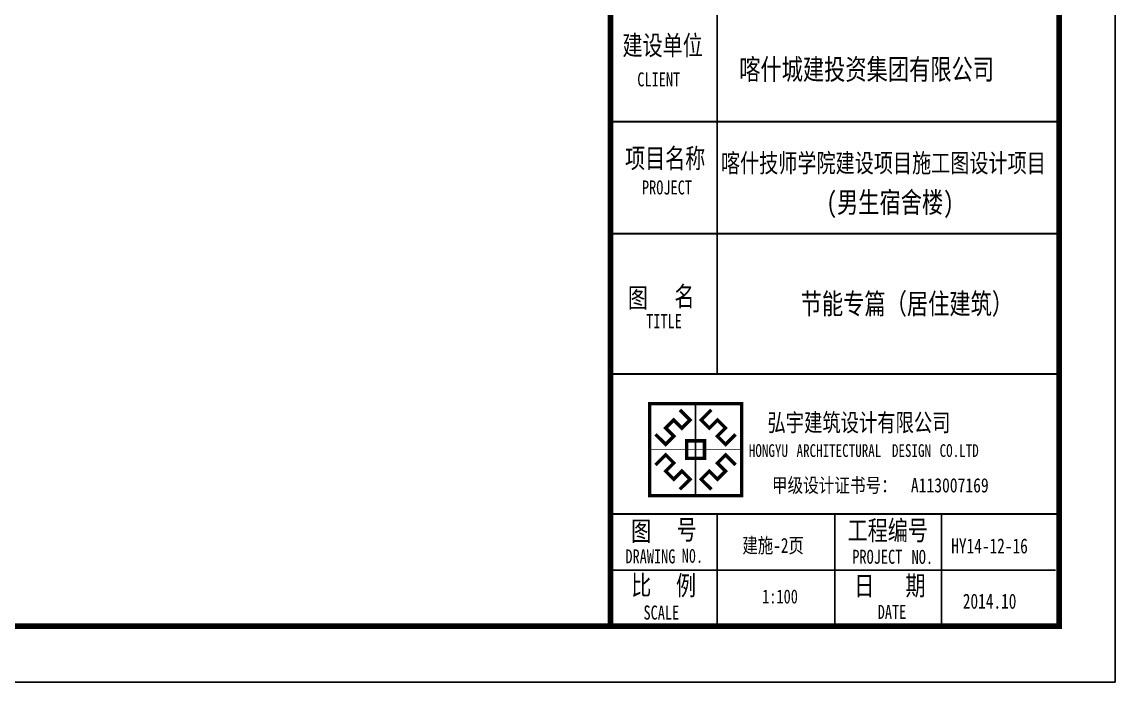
# Model space of a CAD drawing. Extents: x 174641 to 414490, y 73126 to 493158.
# Drawn here: x 239258 to 258758, y 260136 to 271918 of the extents above; entities that cross this region are included whole.
import ezdxf

# ---------------------------------------------------------------- set-up
doc = ezdxf.new("R2010")
doc.units = 0
doc.header["$LTSCALE"] = 1000
doc.header["$MEASUREMENT"] = 0
for name, color, linetype in [('PUB_TITLE', 7, 'Continuous'), ('TK', 126, 'Continuous'), ('TWT_TITLE', 7, 'Continuous')]:
    doc.layers.add(name, color=color, linetype=linetype)
doc.styles.add('-宋体', font='', dxfattribs={"width": 0.8})
doc.styles.add('_TEL_DIM', font='simhei.ttf', dxfattribs={"width": 0.8, "height": 3.5})
doc.styles.get('-宋体').set_extended_font_data('SimSun')

# ---------------------------------------------------------------- blocks, each defined once
blk = doc.blocks.new('logo')
at = {"color": 6}
blk.add_line((1004, 2011), (1004, 0), dxfattribs=at)
at = {"color": 6, "const_width": 74.6}
for points in [[(0, 2011), (2008, 2011), (2008, 0), (0, 0)], [(809, 1198), (1199, 1198), (1199, 813), (809, 813)]]:
    blk.add_lwpolyline(points, close=True, dxfattribs=at)
at = {"color": 6}
blk.add_lwpolyline([(0, 2011), (2008, 2011), (2008, 0), (0, 0)], close=True, dxfattribs=at)
for points, const_width in [([(660, 1874), (883, 1654), (704, 1475), (526, 1653), (350, 1477), (528, 1299), (350, 1120), (129, 1340)], 74.6), ([(1004, 2011), (1004, 0)], 15.2), ([(1348, 1874), (1125, 1654), (1304, 1475), (1482, 1653), (1658, 1477), (1480, 1299), (1659, 1120), (1879, 1340)], 74.6), ([(0, 1006), (2008, 1006)], 15.2), ([(660, 137), (883, 357), (704, 536), (526, 358), (350, 534), (528, 712), (350, 891), (129, 671)], 74.6), ([(1348, 137), (1125, 357), (1304, 536), (1482, 358), (1658, 534), (1480, 712), (1659, 891), (1879, 671)], 74.6)]:
    blk.add_lwpolyline(points, dxfattribs=dict(at, const_width=const_width))

msp = doc.modelspace()

# ---------------------------------------------------------------- linework, layer by layer
for p, q in [((249757.8, 261135.6), (249757.8, 318535.6)), ((251657.8, 265636), (251657.8, 272136)), ((250957.8, 265636), (257757.8, 265636)), ((250957.8, 263136), (257757.8, 263136)), ((250957.8, 263136), (257693, 263136)), ((251657.8, 261135.6), (251657.8, 263136)), ((253757.8, 261135.6), (253757.8, 263136)), ((255657.8, 261135.6), (255657.8, 263136)), ((249757.8, 262136), (257693, 262136)), ((251957.8, 262136), (252157.8, 262136)), ((257757.8, 261135.6), (250957.8, 261135.6)), ((250957.8, 261135.6), (252657.8, 261135.6)), ((257757.8, 261136), (251805.9, 261136))]:
    msp.add_line(p, q)
at = {"const_width": 34}
for points in [[(249757.8, 270136), (257757.8, 270136)], [(249757.8, 268136), (257757.8, 268136)], [(249757.8, 265636), (257757.8, 265636)], [(249757.8, 263136), (257757.8, 263136)]]:
    msp.add_lwpolyline(points, dxfattribs=at)
msp.add_point((257757.8, 261136))
at = {"layer": 'PUB_TITLE', "const_width": 100}
msp.add_lwpolyline([(249757.8, 318535.6), (257757.8, 318535.6), (257757.8, 261136), (249757.8, 261136)], close=True, dxfattribs=at)
at = {"layer": 'TWT_TITLE'}
msp.add_lwpolyline([(174657.8, 260135.6), (258757.8, 260135.6), (258757.8, 319535.6), (174657.8, 319535.6)], close=True, dxfattribs=at)
at = {"layer": 'TWT_TITLE', "const_width": 100}
msp.add_lwpolyline([(177157.8, 261135.6), (257757.8, 261135.6), (257757.8, 318535.6), (177157.8, 318535.6)], close=True, dxfattribs=at)

# ---------------------------------------------------------------- block references
at = {"color": 5, "xscale": 0.8162497762823477, "yscale": 0.8162497763405554, "zscale": 0.8162497763138334}
msp.add_blockref('logo', (250455.2, 263463.9), dxfattribs=at)

# ---------------------------------------------------------------- texts
at = {"style": '-宋体', "width": 0.75}
for s, height, p in [('建设单位', 350, (249970.7, 271324.2)), ('喀什城建投资集团有限公司', 370.273, (252052.2, 270886.3)), ('CLIENT', 250, (250234.9, 270766.4)), ('项目名称', 350, (250015.2, 269308.2)), ('喀什技师学院建设项目施工图设计项目', 333.245, (251726.2, 269231.9)), ('PROJECT', 250, (250317.8, 268837.3)), ('(男生宿舍楼)', 370.27, (253608.4, 268512.7)), ('图', 350, (250066.5, 266818.4)), ('名', 350, (250895.9, 266843.6)), ('节能专篇（居住建筑）', 370.27, (253149.1, 266702.6)), ('TITLE', 250, (250392.9, 266451.8)), ('号', 350, (250936.8, 262680.3)), ('工程编号', 350, (253986.5, 262668.6)), ('图', 350, (250125, 262656.1)), ('建施-2页', 267.73, (252110.6, 262441.3)), ('HY14-12-16', 267.73, (255834.6, 262432.5)), ('DRAWING', 250, (250022.2, 262255)), ('N0.', 250, (251026.5, 262265.7)), ('PROJECT', 250, (254069.7, 262247.8)), ('NO.', 250, (255127.6, 262245.5)), ('比', 350, (250127, 261690.7)), ('例', 350, (250925.2, 261684.7)), ('日', 350, (254102.9, 261681.8)), ('期', 350, (255017.8, 261684.3)), ('1:100', 250, (252461.8, 261539.6)), ('2014.10', 267.73, (256040.7, 261446.3)), ('SCALE', 250, (250345, 261252.5)), ('DATE', 250, (254522.8, 261264.1))]:
    msp.add_text(s, height=height, dxfattribs=at).set_placement(p)
at = {"layer": 'TK', "color": 9}
for s, height, style, width, p in [('弘宇建筑设计有限公司', 318.99, '-宋体', 0.75, (252557.3, 264608.7)), ('HONGYU', 227.85, '-宋体', 0.75, (252224.6, 264154.1, 0)), ('ARCHITECTURAL', 227.848, '-宋体', 0.75, (253075.2, 264154.1, 0)), ('DESIGN', 227.85, '-宋体', 0.75, (254776.5, 264154.1, 0)), ('CO.LTD', 227.85, '-宋体', 0.75, (255627.1, 264154.1, 0)), ('甲级设计证书号：', 255.08, '_TEL_DIM', 0.8, (252636.2, 263520.8)), ('A113007169', 255.08, '_TEL_DIM', 0.8, (255115, 263520.8))]:
    msp.add_text(s, height=height, dxfattribs=dict(at, style=style, width=width)).set_placement(p)

doc.saveas('drawing.dxf')
